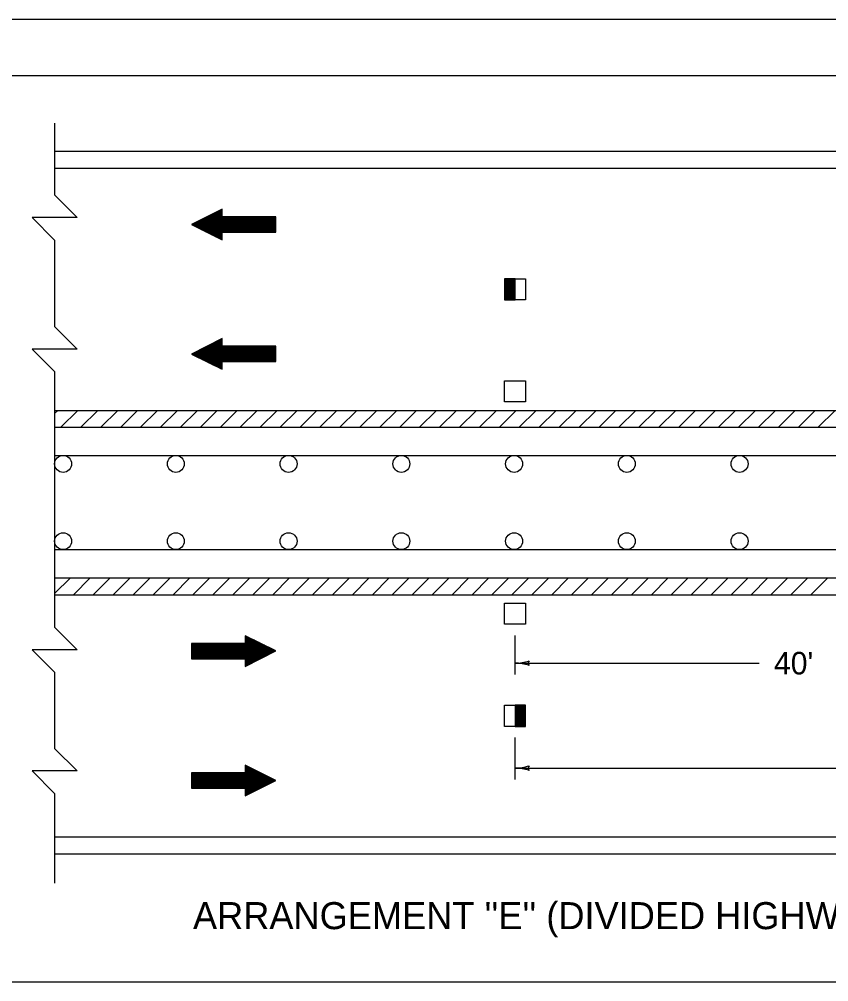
# Model space of a CAD drawing. Extents: x 1000 to 1036.3, y 1000 to 1022.
# Drawn here: x 1007.45 to 1014.63, y 1013.46 to 1022 of the extents above; entities that cross this region are included whole.
import ezdxf

# ---------------------------------------------------------------- set-up
doc = ezdxf.new("R2010")
doc.units = 0
doc.layers.add('Level 1', color=7, linetype='Continuous')
doc.layers.add('Level 10', color=7, linetype='Continuous')

msp = doc.modelspace()

# ---------------------------------------------------------------- linework, layer by layer
at = {"layer": 'Level 1'}
for p, q in [((1011.845, 1019.6975), (1011.7513, 1019.6975)), ((1011.7513, 1019.6975), (1011.7513, 1019.51)), ((1011.755, 1019.51), (1011.755, 1019.6975)), ((1011.76, 1019.51), (1011.76, 1019.6975)), ((1011.765, 1019.51), (1011.765, 1019.6975)), ((1011.77, 1019.51), (1011.77, 1019.6975)), ((1011.775, 1019.51), (1011.775, 1019.6975)), ((1011.78, 1019.51), (1011.78, 1019.6975)), ((1011.785, 1019.51), (1011.785, 1019.6975)), ((1011.79, 1019.51), (1011.79, 1019.6975)), ((1011.795, 1019.51), (1011.795, 1019.6975)), ((1011.8, 1019.51), (1011.8, 1019.6975)), ((1011.805, 1019.51), (1011.805, 1019.6975)), ((1011.81, 1019.51), (1011.81, 1019.6975)), ((1011.815, 1019.51), (1011.815, 1019.6975)), ((1011.82, 1019.51), (1011.82, 1019.6975)), ((1011.825, 1019.51), (1011.825, 1019.6975)), ((1011.83, 1019.51), (1011.83, 1019.6975)), ((1011.835, 1019.51), (1011.835, 1019.6975)), ((1011.84, 1019.51), (1011.84, 1019.6975)), ((1011.845, 1019.6975), (1011.9388, 1019.6975)), ((1011.845, 1019.51), (1011.845, 1019.6975)), ((1011.9388, 1019.6975), (1011.9388, 1019.51)), ((1011.7513, 1019.51), (1011.845, 1019.51)), ((1011.9388, 1019.51), (1011.845, 1019.51)), ((1007.762, 1018.5003), (1007.7904, 1018.5288)), ((1007.8173, 1018.3788), (1007.9673, 1018.5288)), ((1007.994, 1018.3788), (1008.144, 1018.5288)), ((1008.1708, 1018.3788), (1008.3208, 1018.5288)), ((1008.3476, 1018.3788), (1008.4976, 1018.5288)), ((1008.5243, 1018.3788), (1008.6743, 1018.5288)), ((1008.7011, 1018.3788), (1008.8511, 1018.5288)), ((1008.8779, 1018.3788), (1009.0279, 1018.5288)), ((1009.0547, 1018.3788), (1009.2047, 1018.5288)), ((1009.2314, 1018.3788), (1009.3814, 1018.5288)), ((1009.4083, 1018.3788), (1009.5583, 1018.5288)), ((1009.585, 1018.3788), (1009.735, 1018.5288)), ((1009.7618, 1018.3788), (1009.9118, 1018.5288)), ((1009.9386, 1018.3788), (1010.0886, 1018.5288)), ((1010.1153, 1018.3788), (1010.2653, 1018.5288)), ((1010.2921, 1018.3788), (1010.4421, 1018.5288)), ((1010.4688, 1018.3788), (1010.6188, 1018.5288)), ((1010.6457, 1018.3788), (1010.7957, 1018.5288)), ((1010.8224, 1018.3788), (1010.9724, 1018.5288)), ((1010.9992, 1018.3788), (1011.1492, 1018.5288)), ((1011.176, 1018.3788), (1011.326, 1018.5288)), ((1011.3528, 1018.3788), (1011.5028, 1018.5288)), ((1011.5295, 1018.3788), (1011.6795, 1018.5288)), ((1011.7063, 1018.3788), (1011.8563, 1018.5288)), ((1011.8831, 1018.3788), (1012.0331, 1018.5288)), ((1012.0598, 1018.3788), (1012.2098, 1018.5288)), ((1012.2367, 1018.3788), (1012.3867, 1018.5288)), ((1012.4134, 1018.3788), (1012.5634, 1018.5288)), ((1012.5902, 1018.3788), (1012.7402, 1018.5288)), ((1012.767, 1018.3788), (1012.917, 1018.5288)), ((1012.9438, 1018.3788), (1013.0938, 1018.5288)), ((1013.1205, 1018.3788), (1013.2705, 1018.5288)), ((1013.2973, 1018.3788), (1013.4473, 1018.5288)), ((1013.4741, 1018.3788), (1013.6241, 1018.5288)), ((1013.6508, 1018.3788), (1013.8008, 1018.5288)), ((1013.8277, 1018.3788), (1013.9777, 1018.5288)), ((1014.0044, 1018.3788), (1014.1544, 1018.5288)), ((1014.1812, 1018.3788), (1014.3312, 1018.5288)), ((1014.358, 1018.3788), (1014.508, 1018.5288)), ((1014.5348, 1018.3788), (1014.6848, 1018.5288)), ((1007.762, 1016.9036), (1007.9013, 1017.0429)), ((1007.9281, 1016.8929), (1008.0781, 1017.0429)), ((1008.1048, 1016.8929), (1008.2548, 1017.0429)), ((1008.2817, 1016.8929), (1008.4317, 1017.0429)), ((1008.4584, 1016.8929), (1008.6084, 1017.0429)), ((1008.6352, 1016.8929), (1008.7852, 1017.0429)), ((1008.812, 1016.8929), (1008.962, 1017.0429)), ((1008.9888, 1016.8929), (1009.1388, 1017.0429)), ((1009.1655, 1016.8929), (1009.3155, 1017.0429)), ((1009.3423, 1016.8929), (1009.4923, 1017.0429)), ((1009.5191, 1016.8929), (1009.6691, 1017.0429)), ((1009.6958, 1016.8929), (1009.8458, 1017.0429)), ((1009.8726, 1016.8929), (1010.0226, 1017.0429)), ((1010.0494, 1016.8929), (1010.1994, 1017.0429)), ((1010.2262, 1016.8929), (1010.3762, 1017.0429)), ((1010.4029, 1016.8929), (1010.5529, 1017.0429)), ((1010.5798, 1016.8929), (1010.7298, 1017.0429)), ((1010.7565, 1016.8929), (1010.9065, 1017.0429)), ((1010.9333, 1016.8929), (1011.0833, 1017.0429)), ((1011.1101, 1016.8929), (1011.2601, 1017.0429)), ((1011.2868, 1016.8929), (1011.4368, 1017.0429)), ((1011.4636, 1016.8929), (1011.6136, 1017.0429)), ((1011.6404, 1016.8929), (1011.7904, 1017.0429)), ((1011.8172, 1016.8929), (1011.9672, 1017.0429)), ((1011.9939, 1016.8929), (1012.1439, 1017.0429)), ((1012.1708, 1016.8929), (1012.3208, 1017.0429)), ((1012.3475, 1016.8929), (1012.4975, 1017.0429)), ((1012.5243, 1016.8929), (1012.6743, 1017.0429)), ((1012.7011, 1016.8929), (1012.8511, 1017.0429)), ((1012.8778, 1016.8929), (1013.0278, 1017.0429)), ((1013.0546, 1016.8929), (1013.2046, 1017.0429)), ((1013.2314, 1016.8929), (1013.3814, 1017.0429)), ((1013.4082, 1016.8929), (1013.5582, 1017.0429)), ((1013.5849, 1016.8929), (1013.7349, 1017.0429)), ((1013.7618, 1016.8929), (1013.9118, 1017.0429)), ((1013.9385, 1016.8929), (1014.0885, 1017.0429)), ((1014.1153, 1016.8929), (1014.2653, 1017.0429)), ((1014.292, 1016.8929), (1014.442, 1017.0429)), ((1014.4688, 1016.8929), (1014.6188, 1017.0429)), ((1011.845, 1016.1854), (1011.845, 1016.5304)), ((1011.845, 1016.2854), (1014.0113, 1016.2854)), ((1011.7513, 1015.7242), (1011.7513, 1015.9117)), ((1011.7513, 1015.9117), (1011.845, 1015.9117)), ((1011.9388, 1015.9117), (1011.845, 1015.9117)), ((1011.845, 1015.9117), (1011.845, 1015.7242)), ((1011.85, 1015.9117), (1011.85, 1015.7242)), ((1011.855, 1015.9117), (1011.855, 1015.7242)), ((1011.86, 1015.9117), (1011.86, 1015.7242)), ((1011.865, 1015.9117), (1011.865, 1015.7242)), ((1011.87, 1015.9117), (1011.87, 1015.7242)), ((1011.875, 1015.9117), (1011.875, 1015.7242)), ((1011.88, 1015.9117), (1011.88, 1015.7242)), ((1011.885, 1015.9117), (1011.885, 1015.7242)), ((1011.89, 1015.9117), (1011.89, 1015.7242)), ((1011.895, 1015.9117), (1011.895, 1015.7242)), ((1011.9, 1015.9117), (1011.9, 1015.7242)), ((1011.905, 1015.9117), (1011.905, 1015.7242)), ((1011.91, 1015.9117), (1011.91, 1015.7242)), ((1011.915, 1015.9117), (1011.915, 1015.7242)), ((1011.92, 1015.9117), (1011.92, 1015.7242)), ((1011.925, 1015.9117), (1011.925, 1015.7242)), ((1011.93, 1015.9117), (1011.93, 1015.7242)), ((1011.935, 1015.9117), (1011.935, 1015.7242)), ((1011.9388, 1015.7242), (1011.9388, 1015.9117)), ((1011.845, 1015.7242), (1011.7513, 1015.7242)), ((1011.845, 1015.7242), (1011.9388, 1015.7242)), ((1011.845, 1015.2542), (1011.845, 1015.6242)), ((1011.845, 1015.3542), (1016.5646, 1015.3542)), ((1007, 1013.458), (1035.5, 1013.458))]:
    msp.add_line(p, q, dxfattribs=at)
for points in [[(1007.762, 1021.0788), (1007.762, 1020.4405), (1007.962, 1020.2405), (1007.562, 1020.2405), (1007.762, 1020.0405), (1007.762, 1019.2729), (1007.962, 1019.0729), (1007.562, 1019.0729), (1007.762, 1018.8729), (1007.762, 1016.6043), (1007.962, 1016.4043), (1007.562, 1016.4043), (1007.762, 1016.2043), (1007.762, 1015.5294), (1007.962, 1015.3294), (1007.562, 1015.3294), (1007.762, 1015.1294), (1007.762, 1014.5843), (1007.762, 1014.3343)], [(1007.762, 1020.8288), (1034.762, 1020.8288)], [(1007.762, 1020.6788), (1034.762, 1020.6788)], [(1009.132, 1020.2576), (1009.2473, 1020.2576)], [(1009.132, 1020.2576), (1009.2473, 1020.2576)], [(1009.1457, 1020.2644), (1009.2473, 1020.2644)], [(1009.1593, 1020.2713), (1009.2473, 1020.2713)], [(1009.1728, 1020.2781), (1009.2473, 1020.2781)], [(1009.1864, 1020.2849), (1009.2473, 1020.2849)], [(1009.1999, 1020.2918), (1009.2473, 1020.2918)], [(1009.2134, 1020.2984), (1009.2473, 1020.2984)], [(1009.2271, 1020.3053), (1009.2473, 1020.3053)], [(1009.2407, 1020.3119), (1009.2473, 1020.3119)], [(1008.9806, 1020.1761), (1009.7235, 1020.1761)], [(1008.9829, 1020.1828), (1009.7235, 1020.1828)], [(1008.9966, 1020.1896), (1009.7235, 1020.1896)], [(1009.0101, 1020.1964), (1009.7235, 1020.1964)], [(1009.0237, 1020.2033), (1009.7235, 1020.2033)], [(1009.0372, 1020.21), (1009.7235, 1020.21)], [(1009.0507, 1020.2168), (1009.7235, 1020.2168)], [(1009.0644, 1020.2236), (1009.7235, 1020.2236)], [(1009.078, 1020.2304), (1009.7235, 1020.2304)], [(1009.0914, 1020.2371), (1009.7235, 1020.2371)], [(1009.1051, 1020.2441), (1009.7235, 1020.2441)], [(1009.1186, 1020.2508), (1009.2473, 1020.2508)], [(1008.9943, 1020.1693), (1009.7235, 1020.1693)], [(1008.9943, 1020.1693), (1009.7235, 1020.1693)], [(1009.0079, 1020.1623), (1009.7235, 1020.1623)], [(1009.0217, 1020.1556), (1009.7235, 1020.1556)], [(1009.0352, 1020.1488), (1009.7235, 1020.1488)], [(1009.0491, 1020.1419), (1009.7235, 1020.1419)], [(1009.0626, 1020.1352), (1009.7235, 1020.1352)], [(1009.0763, 1020.1283), (1009.7235, 1020.1283)], [(1009.09, 1020.1215), (1009.7235, 1020.1215)], [(1009.1036, 1020.1148), (1009.7235, 1020.1148)], [(1009.1104, 1020.1113), (1009.7235, 1020.1113)], [(1009.1241, 1020.1046), (1009.2473, 1020.1046)], [(1009.1378, 1020.0978), (1009.2473, 1020.0978)], [(1009.1515, 1020.0909), (1009.2473, 1020.0909)], [(1009.165, 1020.0841), (1009.2473, 1020.0841)], [(1009.1788, 1020.0773), (1009.2473, 1020.0773)], [(1009.1924, 1020.0704), (1009.2473, 1020.0704)], [(1009.2061, 1020.0638), (1009.2473, 1020.0638)], [(1009.2198, 1020.0569), (1009.2473, 1020.0569)], [(1009.2334, 1020.0503), (1009.2473, 1020.0503)], [(1009.2469, 1020.0434), (1009.2473, 1020.0434)], [(1009.2134, 1019.1484), (1009.2473, 1019.1484)], [(1009.2271, 1019.1553), (1009.2473, 1019.1553)], [(1009.2407, 1019.1619), (1009.2473, 1019.1619)], [(1009.0507, 1019.0668), (1009.7235, 1019.0668)], [(1009.0644, 1019.0736), (1009.7235, 1019.0736)], [(1009.078, 1019.0804), (1009.7235, 1019.0804)], [(1009.0914, 1019.0871), (1009.7235, 1019.0871)], [(1009.1051, 1019.0941), (1009.7235, 1019.0941)], [(1009.1186, 1019.1008), (1009.2473, 1019.1008)], [(1009.132, 1019.1076), (1009.2473, 1019.1076)], [(1009.132, 1019.1076), (1009.2473, 1019.1076)], [(1009.1457, 1019.1144), (1009.2473, 1019.1144)], [(1009.1593, 1019.1213), (1009.2473, 1019.1213)], [(1009.1728, 1019.1281), (1009.2473, 1019.1281)], [(1009.1864, 1019.1349), (1009.2473, 1019.1349)], [(1009.1999, 1019.1418), (1009.2473, 1019.1418)], [(1008.9806, 1019.0261), (1009.7235, 1019.0261)], [(1008.9829, 1019.0328), (1009.7235, 1019.0328)], [(1008.9943, 1019.0193), (1009.7235, 1019.0193)], [(1008.9943, 1019.0193), (1009.7235, 1019.0193)], [(1008.9966, 1019.0396), (1009.7235, 1019.0396)], [(1009.0079, 1019.0123), (1009.7235, 1019.0123)], [(1009.0101, 1019.0464), (1009.7235, 1019.0464)], [(1009.0217, 1019.0056), (1009.7235, 1019.0056)], [(1009.0237, 1019.0533), (1009.7235, 1019.0533)], [(1009.0352, 1018.9988), (1009.7235, 1018.9988)], [(1009.0372, 1019.06), (1009.7235, 1019.06)], [(1009.0491, 1018.9919), (1009.7235, 1018.9919)], [(1009.0626, 1018.9852), (1009.7235, 1018.9852)], [(1009.0763, 1018.9783), (1009.7235, 1018.9783)], [(1009.09, 1018.9715), (1009.7235, 1018.9715)], [(1009.1036, 1018.9648), (1009.7235, 1018.9648)], [(1009.1104, 1018.9613), (1009.7235, 1018.9613)], [(1009.1241, 1018.9546), (1009.2473, 1018.9546)], [(1009.1378, 1018.9478), (1009.2473, 1018.9478)], [(1009.1515, 1018.9409), (1009.2473, 1018.9409)], [(1009.165, 1018.9341), (1009.2473, 1018.9341)], [(1009.1788, 1018.9273), (1009.2473, 1018.9273)], [(1009.1924, 1018.9204), (1009.2473, 1018.9204)], [(1009.2061, 1018.9138), (1009.2473, 1018.9138)], [(1009.2198, 1018.9069), (1009.2473, 1018.9069)], [(1009.2334, 1018.9003), (1009.2473, 1018.9003)], [(1009.2469, 1018.8934), (1009.2473, 1018.8934)], [(1007.762, 1018.5288), (1034.762, 1018.5288)], [(1007.762, 1018.3788), (1034.762, 1018.3788)], [(1007.762, 1018.1288), (1034.337, 1018.1288)], [(1007.762, 1017.2929), (1034.3, 1017.2929)], [(1007.762, 1017.0429), (1034.762, 1017.0429)], [(1007.762, 1016.8929), (1034.762, 1016.8929)], [(1009.4516, 1016.5288), (1009.4512, 1016.5288)], [(1009.4651, 1016.522), (1009.4512, 1016.522)], [(1009.4788, 1016.5153), (1009.4512, 1016.5153)], [(1009.4924, 1016.5085), (1009.4512, 1016.5085)], [(1009.5061, 1016.5018), (1009.4512, 1016.5018)], [(1009.5881, 1016.4609), (1008.975, 1016.4609)], [(1009.5949, 1016.4575), (1008.975, 1016.4575)], [(1009.6085, 1016.4508), (1008.975, 1016.4508)], [(1009.6222, 1016.4439), (1008.975, 1016.4439)], [(1009.6359, 1016.4371), (1008.975, 1016.4371)], [(1009.6494, 1016.4303), (1008.975, 1016.4303)], [(1009.6633, 1016.4235), (1008.975, 1016.4235)], [(1009.6768, 1016.4167), (1008.975, 1016.4167)], [(1009.5198, 1016.4949), (1009.4512, 1016.4949)], [(1009.5335, 1016.4882), (1009.4512, 1016.4882)], [(1009.547, 1016.4813), (1009.4512, 1016.4813)], [(1009.5608, 1016.4745), (1009.4512, 1016.4745)], [(1009.5744, 1016.4677), (1009.4512, 1016.4677)], [(1009.6906, 1016.41), (1008.975, 1016.41)], [(1009.7042, 1016.403), (1008.975, 1016.403)], [(1009.7042, 1016.403), (1008.975, 1016.403)], [(1009.7179, 1016.3962), (1008.975, 1016.3962)], [(1009.7156, 1016.3895), (1008.975, 1016.3895)], [(1009.7019, 1016.3827), (1008.975, 1016.3827)], [(1009.6884, 1016.3758), (1008.975, 1016.3758)], [(1009.6748, 1016.369), (1008.975, 1016.369)], [(1009.6613, 1016.3623), (1008.975, 1016.3623)], [(1009.6478, 1016.3554), (1008.975, 1016.3554)], [(1009.6341, 1016.3487), (1008.975, 1016.3487)], [(1009.6205, 1016.3418), (1008.975, 1016.3418)], [(1009.6071, 1016.3352), (1008.975, 1016.3352)], [(1009.5934, 1016.3282), (1008.975, 1016.3282)], [(1009.5799, 1016.3215), (1009.4512, 1016.3215)], [(1009.5665, 1016.3147), (1009.4512, 1016.3147)], [(1009.5665, 1016.3147), (1009.4512, 1016.3147)], [(1009.5528, 1016.3078), (1009.4512, 1016.3078)], [(1009.5392, 1016.301), (1009.4512, 1016.301)], [(1009.5257, 1016.2942), (1009.4512, 1016.2942)], [(1009.5121, 1016.2873), (1009.4512, 1016.2873)], [(1009.4986, 1016.2805), (1009.4512, 1016.2805)], [(1009.4851, 1016.2738), (1009.4512, 1016.2738)], [(1009.4714, 1016.2669), (1009.4512, 1016.2669)], [(1009.4578, 1016.2603), (1009.4512, 1016.2603)], [(1009.5881, 1015.3109), (1008.975, 1015.3109)], [(1009.5949, 1015.3075), (1008.975, 1015.3075)], [(1009.4516, 1015.3788), (1009.4512, 1015.3788)], [(1009.4651, 1015.372), (1009.4512, 1015.372)], [(1009.4788, 1015.3653), (1009.4512, 1015.3653)], [(1009.4924, 1015.3585), (1009.4512, 1015.3585)], [(1009.5061, 1015.3518), (1009.4512, 1015.3518)], [(1009.5198, 1015.3449), (1009.4512, 1015.3449)], [(1009.5335, 1015.3382), (1009.4512, 1015.3382)], [(1009.547, 1015.3313), (1009.4512, 1015.3313)], [(1009.5608, 1015.3245), (1009.4512, 1015.3245)], [(1009.5744, 1015.3177), (1009.4512, 1015.3177)], [(1009.6085, 1015.3008), (1008.975, 1015.3008)], [(1009.6222, 1015.2939), (1008.975, 1015.2939)], [(1009.6359, 1015.2871), (1008.975, 1015.2871)], [(1009.6494, 1015.2803), (1008.975, 1015.2803)], [(1009.6633, 1015.2735), (1008.975, 1015.2735)], [(1009.6768, 1015.2667), (1008.975, 1015.2667)], [(1009.6906, 1015.26), (1008.975, 1015.26)], [(1009.7042, 1015.253), (1008.975, 1015.253)], [(1009.7042, 1015.253), (1008.975, 1015.253)], [(1009.7179, 1015.2462), (1008.975, 1015.2462)], [(1009.7156, 1015.2395), (1008.975, 1015.2395)], [(1009.7019, 1015.2327), (1008.975, 1015.2327)], [(1009.6884, 1015.2258), (1008.975, 1015.2258)], [(1009.6748, 1015.219), (1008.975, 1015.219)], [(1009.6613, 1015.2123), (1008.975, 1015.2123)], [(1009.6478, 1015.2054), (1008.975, 1015.2054)], [(1009.6341, 1015.1987), (1008.975, 1015.1987)], [(1009.6205, 1015.1918), (1008.975, 1015.1918)], [(1009.6071, 1015.1852), (1008.975, 1015.1852)], [(1009.5934, 1015.1782), (1008.975, 1015.1782)], [(1009.5799, 1015.1715), (1009.4512, 1015.1715)], [(1009.5665, 1015.1647), (1009.4512, 1015.1647)], [(1009.5665, 1015.1647), (1009.4512, 1015.1647)], [(1009.5528, 1015.1578), (1009.4512, 1015.1578)], [(1009.5392, 1015.151), (1009.4512, 1015.151)], [(1009.5257, 1015.1442), (1009.4512, 1015.1442)], [(1009.5121, 1015.1373), (1009.4512, 1015.1373)], [(1009.4986, 1015.1305), (1009.4512, 1015.1305)], [(1009.4851, 1015.1238), (1009.4512, 1015.1238)], [(1009.4714, 1015.1169), (1009.4512, 1015.1169)], [(1009.4578, 1015.1103), (1009.4512, 1015.1103)], [(1007.762, 1014.7429), (1034.762, 1014.7429)], [(1007.762, 1014.5929), (1034.762, 1014.5929)]]:
    msp.add_lwpolyline(points, dxfattribs=at)
for points in [[(1008.975, 1020.1788), (1009.2473, 1020.0432), (1009.2473, 1020.1113), (1009.7235, 1020.1113), (1009.7235, 1020.2473), (1009.2473, 1020.2473), (1009.2473, 1020.3154)], [(1008.975, 1019.0288), (1009.2473, 1018.8932), (1009.2473, 1018.9613), (1009.7235, 1018.9613), (1009.7235, 1019.0973), (1009.2473, 1019.0973), (1009.2473, 1019.1654)], [(1011.7513, 1018.7913), (1011.9388, 1018.7913), (1011.9388, 1018.6038), (1011.7513, 1018.6038)], [(1011.7513, 1016.8179), (1011.9388, 1016.8179), (1011.9388, 1016.6304), (1011.7513, 1016.6304)], [(1009.7235, 1016.3935), (1009.4512, 1016.5291), (1009.4512, 1016.4609), (1008.975, 1016.4609), (1008.975, 1016.3249), (1009.4512, 1016.3249), (1009.4512, 1016.2568)], [(1009.7235, 1015.2435), (1009.4512, 1015.3791), (1009.4512, 1015.3109), (1008.975, 1015.3109), (1008.975, 1015.1749), (1009.4512, 1015.1749), (1009.4512, 1015.1068)]]:
    msp.add_lwpolyline(points, close=True, dxfattribs=at)
for centre in [(1007.837, 1018.0538), (1008.837, 1018.0538), (1009.837, 1018.0538), (1010.837, 1018.0538), (1011.837, 1018.0538), (1012.837, 1018.0538), (1013.837, 1018.0538), (1007.837, 1017.3679), (1008.837, 1017.3679), (1009.837, 1017.3679), (1010.837, 1017.3679), (1011.837, 1017.3679), (1012.837, 1017.3679), (1013.837, 1017.3679)]:
    msp.add_circle(centre, 0.075, dxfattribs=at)
for centre, radius, start, end in [((1011.845, 1016.676), 0.3906, 269.98778, 270), ((1011.845, 1016.676), 0.3906, 270, 288.66878), ((1011.845, 1015.8948), 0.3906, 71.34716, 89.99389), ((1011.9935, 1016.2854), 0.0312, 138.7746, 220.89129), ((1011.845, 1015.7448), 0.3906, 269.98778, 270), ((1011.845, 1015.7448), 0.3906, 270, 288.66878), ((1011.845, 1014.9635), 0.3906, 71.34716, 89.99389), ((1011.9935, 1015.3541), 0.0312, 138.7746, 220.89129)]:
    msp.add_arc(centre, radius, start, end, dxfattribs=at)
at = {"layer": 'Level 10'}
for p, q in [((1000, 1022), (1036, 1022)), ((1007, 1021.5), (1035.5, 1021.5))]:
    msp.add_line(p, q, dxfattribs=at)

# ---------------------------------------------------------------- texts
at = {"layer": 'Level 1'}
for s, height, p in [("40'", 0.2, (1014.1418, 1016.1854)), ("ARRANGEMENT ''E'' (DIVIDED HIGHWAY WITH CONCRETE MEDIAN BARRIER OR DOUBLE FACED GUARDRAIL WITHIN 8' OF DRIVING LANE)", 0.24, (1008.9888, 1013.9247))]:
    msp.add_text(s, height=height, dxfattribs=at).set_placement(p)

doc.saveas('drawing.dxf')
